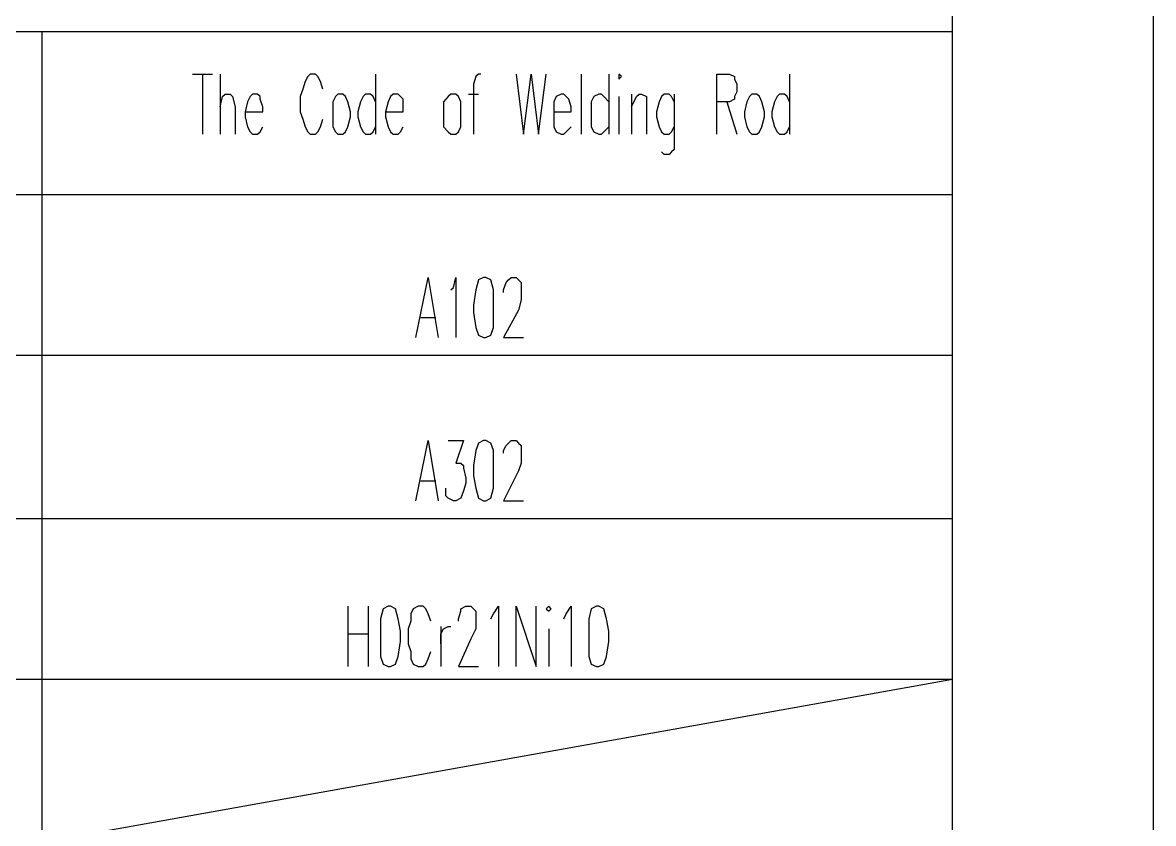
# Model space of a CAD drawing. Extents: x 0.3 to 16.2, y 0.3 to 22.9.
# Drawn here: x 14.748 to 16.25, y 19.212 to 20.275 of the extents above; entities that cross this region are included whole.
import ezdxf

# ---------------------------------------------------------------- set-up
doc = ezdxf.new("R2010")
doc.units = 0
doc.header["$MEASUREMENT"] = 0
doc.linetypes.add('AUSGEZOGEN', pattern=[0])
doc.layers.get('0').update_dxf_attribs({"linetype": 'AUSGEZOGEN'})

msp = doc.modelspace()

# ---------------------------------------------------------------- linework, layer by layer
for points in [[(0.28, 0.2867), (16.25, 0.2867), (16.25, 0.2867), (16.25, 22.8967), (16.25, 22.8967), (0.28, 22.8967), (0.28, 22.8967), (0.28, 0.2867), (0.28, 0.2867)], [(0.95, 0.5533), (15.9833, 0.5533), (15.9833, 0.5533), (15.9833, 22.63), (15.9833, 22.63), (0.95, 22.63), (0.95, 22.63), (0.95, 0.5533), (0.95, 0.5533)], [(15.9833, 17.6833), (15.9833, 22.63)], [(13.5633, 20.2633), (15.9833, 20.2633)], [(14.7733, 20.2633), (14.7733, 17.6833)], [(14.9733, 20.2067), (15, 20.2067)], [(14.9867, 20.2067), (14.9867, 20.1267)], [(15.01, 20.2067), (15.01, 20.1267)], [(15.1467, 20.1867), (15.1433, 20.1967), (15.1433, 20.1967), (15.14, 20.2033), (15.14, 20.2033), (15.1367, 20.2067), (15.1367, 20.2067), (15.13, 20.2067), (15.13, 20.2067), (15.1267, 20.2033), (15.1267, 20.2033), (15.1233, 20.1967), (15.1233, 20.1967), (15.12, 20.1867), (15.12, 20.1867), (15.1167, 20.1767), (15.1167, 20.1767), (15.1167, 20.1567), (15.1167, 20.1567), (15.12, 20.1467), (15.12, 20.1467), (15.1233, 20.1367), (15.1233, 20.1367), (15.1267, 20.13), (15.1267, 20.13), (15.13, 20.1267), (15.13, 20.1267), (15.1367, 20.1267), (15.1367, 20.1267), (15.14, 20.13), (15.14, 20.13), (15.1433, 20.1367), (15.1433, 20.1367), (15.1467, 20.1467)], [(15.2167, 20.2067), (15.2167, 20.1267)], [(15.3567, 20.2067), (15.3533, 20.2067), (15.3533, 20.2067), (15.35, 20.2033), (15.35, 20.2033), (15.3467, 20.1933), (15.3467, 20.1933), (15.3467, 20.1267)], [(15.4033, 20.2067), (15.4133, 20.1267), (15.4133, 20.1267), (15.4233, 20.2067), (15.4233, 20.2067), (15.4333, 20.1267), (15.4333, 20.1267), (15.4433, 20.2067)], [(15.49, 20.2067), (15.49, 20.1267)], [(15.5267, 20.2067), (15.5267, 20.1267)], [(15.54, 20.2033), (15.54, 20.2), (15.54, 20.2), (15.5433, 20.2033), (15.5433, 20.2033), (15.54, 20.2067), (15.54, 20.2067), (15.54, 20.2033), (15.54, 20.2033)], [(15.67, 20.1267), (15.67, 20.2067), (15.67, 20.2067), (15.6867, 20.2067), (15.6867, 20.2067), (15.6933, 20.2033), (15.6933, 20.2033), (15.6933, 20.2), (15.6933, 20.2), (15.6967, 20.1933), (15.6967, 20.1933), (15.6967, 20.1833), (15.6967, 20.1833), (15.6933, 20.1767), (15.6933, 20.1767), (15.6933, 20.1733), (15.6933, 20.1733), (15.6867, 20.17), (15.6867, 20.17), (15.67, 20.17)], [(15.7667, 20.2067), (15.7667, 20.1267)], [(15.01, 20.1633), (15.0133, 20.1767), (15.0133, 20.1767), (15.0167, 20.18), (15.0167, 20.18), (15.0233, 20.18), (15.0233, 20.18), (15.0267, 20.1767), (15.0267, 20.1767), (15.03, 20.1633), (15.03, 20.1633), (15.03, 20.1267)], [(15.0433, 20.1567), (15.0667, 20.1567), (15.0667, 20.1567), (15.0667, 20.1633), (15.0667, 20.1633), (15.0633, 20.1733), (15.0633, 20.1733), (15.0633, 20.1767), (15.0633, 20.1767), (15.06, 20.18), (15.06, 20.18), (15.0533, 20.18), (15.0533, 20.18), (15.05, 20.1767), (15.05, 20.1767), (15.0467, 20.17), (15.0467, 20.17), (15.0433, 20.1567), (15.0433, 20.1567), (15.0433, 20.15), (15.0433, 20.15), (15.0467, 20.1367), (15.0467, 20.1367), (15.05, 20.13), (15.05, 20.13), (15.0533, 20.1267), (15.0533, 20.1267), (15.06, 20.1267), (15.06, 20.1267), (15.0633, 20.13), (15.0633, 20.13), (15.0667, 20.1367)], [(15.1667, 20.18), (15.1633, 20.1767), (15.1633, 20.1767), (15.16, 20.17), (15.16, 20.17), (15.16, 20.1367), (15.16, 20.1367), (15.1633, 20.13), (15.1633, 20.13), (15.1667, 20.1267), (15.1667, 20.1267), (15.1733, 20.1267), (15.1733, 20.1267), (15.1767, 20.13), (15.1767, 20.13), (15.18, 20.1367), (15.18, 20.1367), (15.1833, 20.15), (15.1833, 20.15), (15.1833, 20.1567), (15.1833, 20.1567), (15.18, 20.17), (15.18, 20.17), (15.1767, 20.1767), (15.1767, 20.1767), (15.1733, 20.18), (15.1733, 20.18), (15.1667, 20.18), (15.1667, 20.18)], [(15.2167, 20.17), (15.2133, 20.1767), (15.2133, 20.1767), (15.21, 20.18), (15.21, 20.18), (15.2033, 20.18), (15.2033, 20.18), (15.2, 20.1767), (15.2, 20.1767), (15.1967, 20.17), (15.1967, 20.17), (15.1933, 20.1567), (15.1933, 20.1567), (15.1933, 20.15), (15.1933, 20.15), (15.1967, 20.1367), (15.1967, 20.1367), (15.2, 20.13), (15.2, 20.13), (15.2033, 20.1267), (15.2033, 20.1267), (15.21, 20.1267), (15.21, 20.1267), (15.2133, 20.13), (15.2133, 20.13), (15.2167, 20.1367)], [(15.23, 20.1567), (15.2533, 20.1567), (15.2533, 20.1567), (15.2533, 20.1633), (15.2533, 20.1633), (15.2533, 20.1733), (15.2533, 20.1733), (15.25, 20.1767), (15.25, 20.1767), (15.2467, 20.18), (15.2467, 20.18), (15.24, 20.18), (15.24, 20.18), (15.2367, 20.1767), (15.2367, 20.1767), (15.2333, 20.17), (15.2333, 20.17), (15.23, 20.1567), (15.23, 20.1567), (15.23, 20.15), (15.23, 20.15), (15.2333, 20.1367), (15.2333, 20.1367), (15.2367, 20.13), (15.2367, 20.13), (15.24, 20.1267), (15.24, 20.1267), (15.2467, 20.1267), (15.2467, 20.1267), (15.25, 20.13), (15.25, 20.13), (15.2533, 20.1367)], [(15.3167, 20.18), (15.3133, 20.1767), (15.3133, 20.1767), (15.3067, 20.17), (15.3067, 20.17), (15.3067, 20.1367), (15.3067, 20.1367), (15.3133, 20.13), (15.3133, 20.13), (15.3167, 20.1267), (15.3167, 20.1267), (15.3233, 20.1267), (15.3233, 20.1267), (15.3267, 20.13), (15.3267, 20.13), (15.33, 20.1367), (15.33, 20.1367), (15.33, 20.17), (15.33, 20.17), (15.3267, 20.1767), (15.3267, 20.1767), (15.3233, 20.18), (15.3233, 20.18), (15.3167, 20.18), (15.3167, 20.18)], [(15.34, 20.18), (15.3533, 20.18)], [(15.4533, 20.1567), (15.4767, 20.1567), (15.4767, 20.1567), (15.4767, 20.1633), (15.4767, 20.1633), (15.4733, 20.1733), (15.4733, 20.1733), (15.47, 20.1767), (15.47, 20.1767), (15.4667, 20.18), (15.4667, 20.18), (15.4633, 20.18), (15.4633, 20.18), (15.4567, 20.1767), (15.4567, 20.1767), (15.4533, 20.17), (15.4533, 20.17), (15.4533, 20.1367), (15.4533, 20.1367), (15.4567, 20.13), (15.4567, 20.13), (15.4633, 20.1267), (15.4633, 20.1267), (15.4667, 20.1267), (15.4667, 20.1267), (15.47, 20.13), (15.47, 20.13), (15.4767, 20.1367)], [(15.5267, 20.17), (15.52, 20.1767), (15.52, 20.1767), (15.5167, 20.18), (15.5167, 20.18), (15.5133, 20.18), (15.5133, 20.18), (15.5067, 20.1767), (15.5067, 20.1767), (15.5033, 20.17), (15.5033, 20.17), (15.5033, 20.1367), (15.5033, 20.1367), (15.5067, 20.13), (15.5067, 20.13), (15.5133, 20.1267), (15.5133, 20.1267), (15.5167, 20.1267), (15.5167, 20.1267), (15.52, 20.13), (15.52, 20.13), (15.5267, 20.1367)], [(15.54, 20.1767), (15.54, 20.1267)], [(15.5567, 20.18), (15.5567, 20.1267)], [(15.5567, 20.1633), (15.5633, 20.1767), (15.5633, 20.1767), (15.5667, 20.18), (15.5667, 20.18), (15.57, 20.18), (15.57, 20.18), (15.5767, 20.1767), (15.5767, 20.1767), (15.5767, 20.1267)], [(15.6133, 20.17), (15.61, 20.1767), (15.61, 20.1767), (15.6067, 20.18), (15.6067, 20.18), (15.6, 20.18), (15.6, 20.18), (15.5967, 20.1767), (15.5967, 20.1767), (15.5933, 20.17), (15.5933, 20.17), (15.59, 20.1567), (15.59, 20.1567), (15.59, 20.15), (15.59, 20.15), (15.5933, 20.1367), (15.5933, 20.1367), (15.5967, 20.13), (15.5967, 20.13), (15.6, 20.1267), (15.6, 20.1267), (15.6067, 20.1267), (15.6067, 20.1267), (15.61, 20.13), (15.61, 20.13), (15.6133, 20.1367)], [(15.6133, 20.18), (15.6133, 20.1067), (15.6133, 20.1067), (15.61, 20.1033), (15.61, 20.1033), (15.6067, 20.1), (15.6067, 20.1), (15.6, 20.1), (15.6, 20.1), (15.5967, 20.1033)], [(15.7167, 20.18), (15.7133, 20.1767), (15.7133, 20.1767), (15.71, 20.17), (15.71, 20.17), (15.7067, 20.1567), (15.7067, 20.1567), (15.7067, 20.15), (15.7067, 20.15), (15.71, 20.1367), (15.71, 20.1367), (15.7133, 20.13), (15.7133, 20.13), (15.7167, 20.1267), (15.7167, 20.1267), (15.7233, 20.1267), (15.7233, 20.1267), (15.7267, 20.13), (15.7267, 20.13), (15.73, 20.1367), (15.73, 20.1367), (15.7333, 20.15), (15.7333, 20.15), (15.7333, 20.1567), (15.7333, 20.1567), (15.73, 20.17), (15.73, 20.17), (15.7267, 20.1767), (15.7267, 20.1767), (15.7233, 20.18), (15.7233, 20.18), (15.7167, 20.18), (15.7167, 20.18)], [(15.7667, 20.17), (15.7633, 20.1767), (15.7633, 20.1767), (15.76, 20.18), (15.76, 20.18), (15.7533, 20.18), (15.7533, 20.18), (15.75, 20.1767), (15.75, 20.1767), (15.7467, 20.17), (15.7467, 20.17), (15.7433, 20.1567), (15.7433, 20.1567), (15.7433, 20.15), (15.7433, 20.15), (15.7467, 20.1367), (15.7467, 20.1367), (15.75, 20.13), (15.75, 20.13), (15.7533, 20.1267), (15.7533, 20.1267), (15.76, 20.1267), (15.76, 20.1267), (15.7633, 20.13), (15.7633, 20.13), (15.7667, 20.1367)], [(15.6833, 20.17), (15.6967, 20.1267)], [(13.6967, 20.0467), (15.9833, 20.0467)], [(15.27, 19.8567), (15.2867, 19.9367), (15.2867, 19.9367), (15.3, 19.8567)], [(15.3167, 19.92), (15.32, 19.9233), (15.32, 19.9233), (15.3233, 19.9367), (15.3233, 19.9367), (15.3233, 19.8567)], [(15.36, 19.9367), (15.3533, 19.9333), (15.3533, 19.9333), (15.35, 19.92), (15.35, 19.92), (15.3467, 19.9), (15.3467, 19.9), (15.3467, 19.89), (15.3467, 19.89), (15.35, 19.87), (15.35, 19.87), (15.3533, 19.86), (15.3533, 19.86), (15.36, 19.8567), (15.36, 19.8567), (15.3633, 19.8567), (15.3633, 19.8567), (15.37, 19.86), (15.37, 19.86), (15.3733, 19.87), (15.3733, 19.87), (15.3733, 19.92), (15.3733, 19.92), (15.37, 19.9333), (15.37, 19.9333), (15.3633, 19.9367), (15.3633, 19.9367), (15.36, 19.9367), (15.36, 19.9367)], [(15.3867, 19.9167), (15.3867, 19.92), (15.3867, 19.92), (15.39, 19.93), (15.39, 19.93), (15.3933, 19.9333), (15.3933, 19.9333), (15.3967, 19.9367), (15.3967, 19.9367), (15.4033, 19.9367), (15.4033, 19.9367), (15.4067, 19.9333), (15.4067, 19.9333), (15.41, 19.93), (15.41, 19.93), (15.41, 19.9067), (15.41, 19.9067), (15.4067, 19.8933), (15.4067, 19.8933), (15.3867, 19.8567), (15.3867, 19.8567), (15.4133, 19.8567)], [(15.2767, 19.8833), (15.2967, 19.8833)], [(13.6967, 19.8333), (15.9833, 19.8333)], [(15.27, 19.64), (15.2867, 19.72), (15.2867, 19.72), (15.3, 19.64)], [(15.3133, 19.72), (15.3333, 19.72), (15.3333, 19.72), (15.3233, 19.69), (15.3233, 19.69), (15.33, 19.69), (15.33, 19.69), (15.3333, 19.6867), (15.3333, 19.6867), (15.3333, 19.6833), (15.3333, 19.6833), (15.3367, 19.67), (15.3367, 19.67), (15.3367, 19.6633), (15.3367, 19.6633), (15.3333, 19.6533), (15.3333, 19.6533), (15.33, 19.6433), (15.33, 19.6433), (15.3233, 19.64), (15.3233, 19.64), (15.32, 19.64), (15.32, 19.64), (15.3133, 19.6433), (15.3133, 19.6433), (15.31, 19.6467), (15.31, 19.6467), (15.31, 19.6567)], [(15.36, 19.72), (15.3533, 19.7167), (15.3533, 19.7167), (15.35, 19.7067), (15.35, 19.7067), (15.3467, 19.6867), (15.3467, 19.6867), (15.3467, 19.6733), (15.3467, 19.6733), (15.35, 19.6567), (15.35, 19.6567), (15.3533, 19.6433), (15.3533, 19.6433), (15.36, 19.64), (15.36, 19.64), (15.3633, 19.64), (15.3633, 19.64), (15.37, 19.6433), (15.37, 19.6433), (15.3733, 19.6567), (15.3733, 19.6567), (15.3733, 19.7067), (15.3733, 19.7067), (15.37, 19.7167), (15.37, 19.7167), (15.3633, 19.72), (15.3633, 19.72), (15.36, 19.72), (15.36, 19.72)], [(15.3867, 19.7033), (15.3867, 19.7067), (15.3867, 19.7067), (15.39, 19.7133), (15.39, 19.7133), (15.3933, 19.7167), (15.3933, 19.7167), (15.3967, 19.72), (15.3967, 19.72), (15.4033, 19.72), (15.4033, 19.72), (15.4067, 19.7167), (15.4067, 19.7167), (15.41, 19.7133), (15.41, 19.7133), (15.41, 19.69), (15.41, 19.69), (15.4067, 19.68), (15.4067, 19.68), (15.3867, 19.64), (15.3867, 19.64), (15.4133, 19.64)], [(15.2767, 19.6667), (15.2967, 19.6667)], [(13.6967, 19.6167), (15.9833, 19.6167)], [(15.18, 19.5), (15.18, 19.42)], [(15.2067, 19.5), (15.2067, 19.42)], [(15.2333, 19.5), (15.2267, 19.4967), (15.2267, 19.4967), (15.2233, 19.4833), (15.2233, 19.4833), (15.2233, 19.4333), (15.2233, 19.4333), (15.2267, 19.4233), (15.2267, 19.4233), (15.2333, 19.42), (15.2333, 19.42), (15.2367, 19.42), (15.2367, 19.42), (15.2433, 19.4233), (15.2433, 19.4233), (15.2467, 19.4333), (15.2467, 19.4333), (15.25, 19.4533), (15.25, 19.4533), (15.25, 19.4667), (15.25, 19.4667), (15.2467, 19.4833), (15.2467, 19.4833), (15.2433, 19.4967), (15.2433, 19.4967), (15.2367, 19.5), (15.2367, 19.5), (15.2333, 19.5), (15.2333, 19.5)], [(15.29, 19.48), (15.2867, 19.49), (15.2867, 19.49), (15.2833, 19.4967), (15.2833, 19.4967), (15.28, 19.5), (15.28, 19.5), (15.2733, 19.5), (15.2733, 19.5), (15.2667, 19.4967), (15.2667, 19.4967), (15.2633, 19.49), (15.2633, 19.49), (15.2633, 19.48), (15.2633, 19.48), (15.26, 19.47), (15.26, 19.47), (15.26, 19.45), (15.26, 19.45), (15.2633, 19.44), (15.2633, 19.44), (15.2633, 19.43), (15.2633, 19.43), (15.2667, 19.4233), (15.2667, 19.4233), (15.2733, 19.42), (15.2733, 19.42), (15.28, 19.42), (15.28, 19.42), (15.2833, 19.4233), (15.2833, 19.4233), (15.2867, 19.43), (15.2867, 19.43), (15.29, 19.44)], [(15.3267, 19.48), (15.3267, 19.4833), (15.3267, 19.4833), (15.33, 19.4933), (15.33, 19.4933), (15.33, 19.4967), (15.33, 19.4967), (15.3367, 19.5), (15.3367, 19.5), (15.3433, 19.5), (15.3433, 19.5), (15.3467, 19.4967), (15.3467, 19.4967), (15.35, 19.4933), (15.35, 19.4933), (15.35, 19.47), (15.35, 19.47), (15.3433, 19.4567), (15.3433, 19.4567), (15.3267, 19.42), (15.3267, 19.42), (15.3533, 19.42)], [(15.37, 19.4833), (15.3733, 19.49), (15.3733, 19.49), (15.38, 19.5), (15.38, 19.5), (15.38, 19.42)], [(15.4033, 19.42), (15.4033, 19.5), (15.4033, 19.5), (15.43, 19.42), (15.43, 19.42), (15.43, 19.5)], [(15.4433, 19.4967), (15.4467, 19.4933), (15.4467, 19.4933), (15.45, 19.4967), (15.45, 19.4967), (15.4467, 19.5), (15.4467, 19.5), (15.4433, 19.4967), (15.4433, 19.4967)], [(15.4667, 19.4833), (15.47, 19.49), (15.47, 19.49), (15.4767, 19.5), (15.4767, 19.5), (15.4767, 19.42)], [(15.51, 19.5), (15.5033, 19.4967), (15.5033, 19.4967), (15.5, 19.4833), (15.5, 19.4833), (15.5, 19.4333), (15.5, 19.4333), (15.5033, 19.4233), (15.5033, 19.4233), (15.51, 19.42), (15.51, 19.42), (15.5133, 19.42), (15.5133, 19.42), (15.52, 19.4233), (15.52, 19.4233), (15.5233, 19.4333), (15.5233, 19.4333), (15.5267, 19.4533), (15.5267, 19.4533), (15.5267, 19.4667), (15.5267, 19.4667), (15.5233, 19.4833), (15.5233, 19.4833), (15.52, 19.4967), (15.52, 19.4967), (15.5133, 19.5), (15.5133, 19.5), (15.51, 19.5), (15.51, 19.5)], [(15.3033, 19.4733), (15.3033, 19.42)], [(15.3033, 19.45), (15.3033, 19.4633), (15.3033, 19.4633), (15.3067, 19.47), (15.3067, 19.47), (15.3133, 19.4733), (15.3133, 19.4733), (15.3167, 19.4733)], [(15.4467, 19.47), (15.4467, 19.42)], [(15.18, 19.4633), (15.2067, 19.4633)], [(13.6967, 19.4033), (15.9833, 19.4033)], [(14.7733, 19.1867), (15.9833, 19.4033)]]:
    msp.add_lwpolyline(points)

doc.saveas('drawing.dxf')
